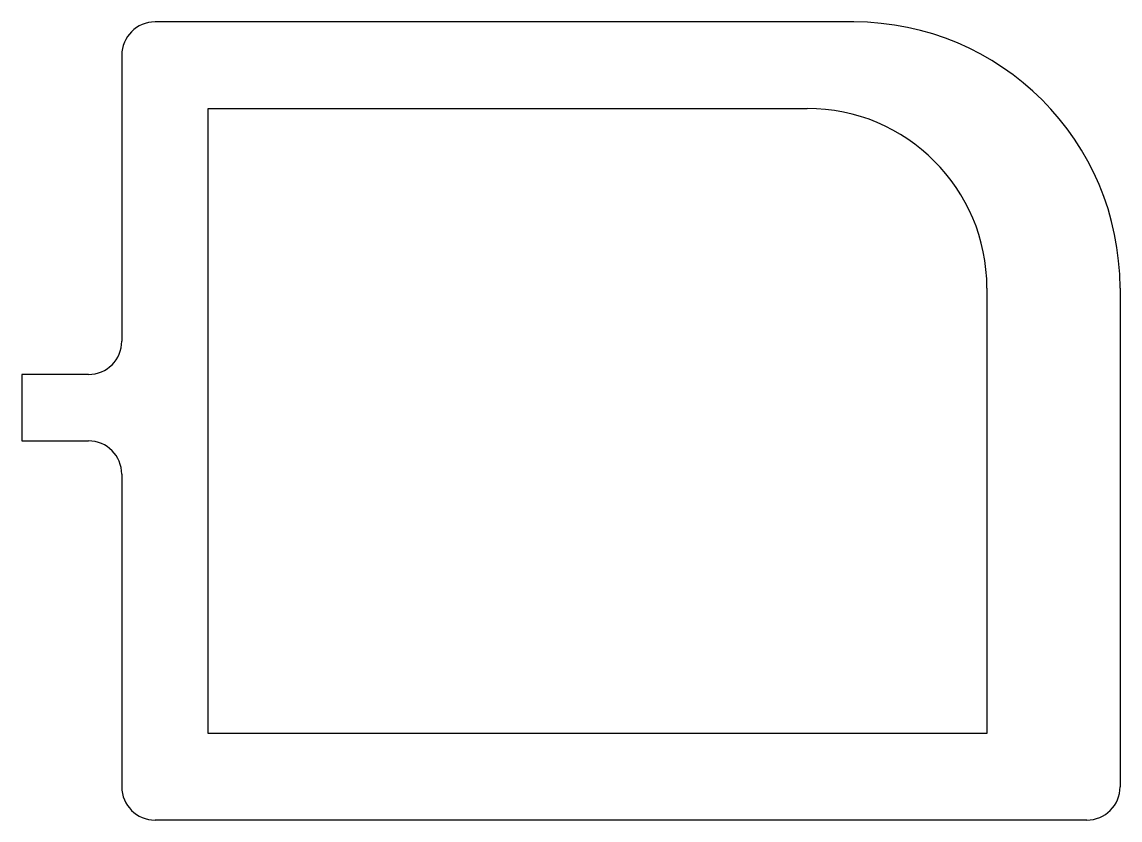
# Model space of a CAD drawing. Extents: x 472.7 to 489.2, y 599.3 to 611.3.
import ezdxf

# ---------------------------------------------------------------- set-up
doc = ezdxf.new("R2010")
doc.units = 0
doc.layers.get('0').update_dxf_attribs({"linetype": 'CONTINUOUS'})

msp = doc.modelspace()

# ---------------------------------------------------------------- linework, layer by layer
for p, q in [((485.196, 611.299), (474.696, 611.299)), ((474.196, 610.799), (474.196, 606.499)), ((475.496, 609.999), (484.496, 609.999)), ((475.496, 600.599), (475.496, 609.999)), ((487.196, 607.299), (487.196, 600.599)), ((489.196, 607.299), (489.196, 599.799)), ((473.696, 605.999), (472.696, 605.999)), ((472.696, 605.999), (472.696, 604.999)), ((472.696, 604.999), (473.696, 604.999)), ((474.196, 604.499), (474.196, 599.799)), ((487.196, 600.599), (475.496, 600.599)), ((488.696, 599.299), (474.696, 599.299))]:
    msp.add_line(p, q)
for centre, radius, start, end in [((474.696, 610.799), 0.5, 90, 180), ((485.196, 607.299), 4, 0, 90), ((484.496, 607.299), 2.7, 0, 90), ((473.696, 606.499), 0.5, 270, 0), ((473.696, 604.499), 0.5, 0, 90), ((474.696, 599.799), 0.5, 180, 270), ((488.696, 599.799), 0.5, 270, 360)]:
    msp.add_arc(centre, radius, start, end)

doc.saveas('drawing.dxf')
